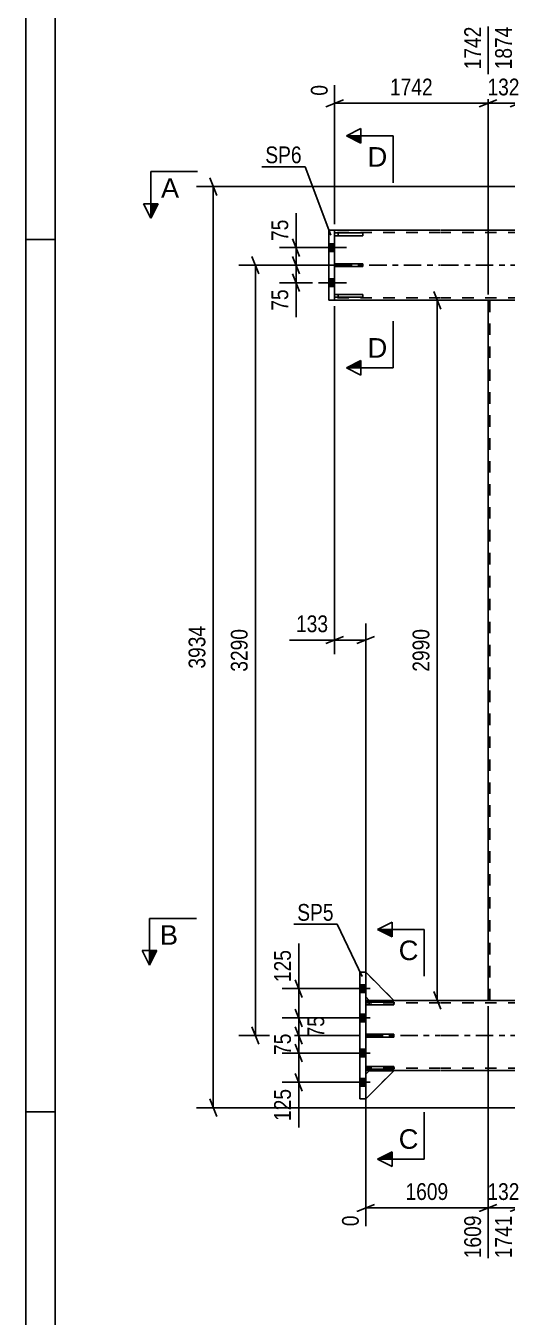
# Model space of a CAD drawing. Header units: millimetres. Extents: x 0 to 841, y 0 to 594.
# Drawn here: x 0 to 82.3, y 262.9 to 483.5 of the extents above; entities that cross this region are included whole.
import ezdxf

# ---------------------------------------------------------------- set-up
doc = ezdxf.new("R2010")
doc.units = ezdxf.units.MM
doc.linetypes.add('DXK_LINE_DOT2', pattern=[3.9198, 1.9599, -1.9599])
doc.linetypes.add('DXK_LINE_DOT3', pattern=[5.9187, 2.979, -0.9799, 0.9799, -0.9799])
doc.styles.add('Arial', font='ARIAL.TTF', dxfattribs={"height": 0.2})
doc.styles.add('Arial Narrow', font='ARIALN.TTF', dxfattribs={"height": 0.2})

# ---------------------------------------------------------------- blocks, each defined once
blk = doc.blocks.new('Unknown-761549750-1135')
at = {"color": 5, "linetype": 'Continuous'}
for p, q in [((0, 594), (0, 0)), ((5, 589), (5, 5)), ((5, 447), (0, 447)), ((5, 298), (0, 298))]:
    blk.add_line(p, q, dxfattribs=at)
blk = doc.blocks.new('Part-761549750-4588 - 4491')
at = {"color": 2, "linetype": 'Continuous'}
for p, q in [((58.11, 310.76), (58.11, 311.24)), ((58.11, 311.24), (62.91, 311.24)), ((62.91, 311.24), (62.91, 310.76)), ((62.91, 310.76), (58.11, 310.76))]:
    blk.add_line(p, q, dxfattribs=at)
at = {"color": 7, "linetype": 'DXK_LINE_DOT2'}
blk.add_line((58.71, 310.76), (58.71, 311.24), dxfattribs=at)
blk = doc.blocks.new('Part-761549750-4589 - 4491')
at = {"color": 2, "linetype": 'Continuous'}
for p, q in [((58.11, 316.26), (58.11, 316.74)), ((58.11, 316.74), (62.91, 316.74)), ((62.91, 316.26), (58.11, 316.26)), ((62.91, 316.74), (62.91, 316.26))]:
    blk.add_line(p, q, dxfattribs=at)
at = {"color": 7, "linetype": 'DXK_LINE_DOT2'}
blk.add_line((58.71, 316.26), (58.71, 316.74), dxfattribs=at)
blk = doc.blocks.new('Part-761549750-4590 - 4491')
at = {"color": 2, "linetype": 'Continuous'}
for p, q in [((58.11, 305.26), (58.11, 305.74)), ((58.11, 305.74), (62.91, 305.74)), ((62.91, 305.26), (58.11, 305.26)), ((62.91, 305.74), (62.91, 305.26))]:
    blk.add_line(p, q, dxfattribs=at)
at = {"color": 7, "linetype": 'DXK_LINE_DOT2'}
blk.add_line((58.71, 305.26), (58.71, 305.74), dxfattribs=at)
blk = doc.blocks.new('Part-761549750-4591 - 4491')
at = {"color": 2, "linetype": 'Continuous'}
for p, q in [((58.11, 321.83), (62.91, 317.03)), ((58.71, 317.03), (58.11, 317.63)), ((62.91, 317.03), (58.71, 317.03))]:
    blk.add_line(p, q, dxfattribs=at)
at = {"color": 7, "linetype": 'DXK_LINE_DOT2'}
blk.add_line((58.11, 317.63), (58.11, 321.83), dxfattribs=at)
blk = doc.blocks.new('Part-761549750-4592 - 4491')
at = {"color": 7, "linetype": 'DXK_LINE_DOT2'}
for p, q in [((58.11, 317.63), (58.11, 321.83)), ((58.11, 321.83), (62.91, 317.03)), ((58.71, 317.03), (58.11, 317.63)), ((62.91, 317.03), (58.71, 317.03))]:
    blk.add_line(p, q, dxfattribs=at)
blk = doc.blocks.new('Part-761549750-4609 - 4491')
at = {"color": 2, "linetype": 'Continuous'}
for p, q in [((58.11, 321.83), (57.11, 321.83)), ((57.11, 321.83), (57.11, 300.23)), ((58.11, 321.83), (58.11, 300.23)), ((58.11, 300.23), (57.11, 300.23))]:
    blk.add_line(p, q, dxfattribs=at)
blk = doc.blocks.new('Part-761549750-4593 - 4491')
at = {"color": 2, "linetype": 'Continuous'}
for p, q in [((58.11, 304.4), (58.71, 305)), ((58.11, 300.2), (62.91, 305)), ((62.91, 305), (58.71, 305)), ((58.11, 300.23), (58.11, 300.2))]:
    blk.add_line(p, q, dxfattribs=at)
at = {"color": 7, "linetype": 'DXK_LINE_DOT2'}
blk.add_line((58.11, 300.2), (58.11, 304.4), dxfattribs=at)
blk = doc.blocks.new('Part-761549750-4594 - 4491')
at = {"color": 7, "linetype": 'DXK_LINE_DOT2'}
for p, q in [((58.71, 305), (58.11, 304.4)), ((58.11, 300.2), (62.91, 305)), ((62.91, 305), (58.71, 305)), ((58.11, 304.4), (58.11, 300.2))]:
    blk.add_line(p, q, dxfattribs=at)
blk = doc.blocks.new('Bolt-761549750-4533 - 4491')
at = {"linetype": 'Continuous'}
for points in [[(57.11, 319.69), (57.11, 318.37), (58.11, 318.37), (58.11, 319.69)], [(57.11, 319.69), (57.11, 318.37), (58.11, 318.37), (58.11, 319.69)], [(57.11, 319.69), (57.11, 318.37), (58.11, 318.37), (58.11, 319.69)], [(57.11, 314.69), (57.11, 313.37), (58.11, 313.37), (58.11, 314.69)], [(57.11, 314.69), (57.11, 313.37), (58.11, 313.37), (58.11, 314.69)], [(57.11, 308.69), (57.11, 307.37), (58.11, 307.37), (58.11, 308.69)], [(57.11, 308.69), (57.11, 307.37), (58.11, 307.37), (58.11, 308.69)], [(57.11, 303.69), (57.11, 302.37), (58.11, 302.37), (58.11, 303.69)], [(57.11, 303.69), (57.11, 302.37), (58.11, 302.37), (58.11, 303.69)], [(57.11, 303.69), (57.11, 302.37), (58.11, 302.37), (58.11, 303.69)]]:
    blk.add_hatch(color=1, dxfattribs=at).paths.add_polyline_path(points)
at = {"color": 1, "linetype": 'Continuous'}
for p, q in [((58.87, 319.03), (54.11, 319.03)), ((58.87, 319.03), (54.11, 319.03)), ((58.87, 319.03), (54.11, 319.03)), ((58.11, 319.69), (57.11, 319.69)), ((58.11, 319.69), (57.11, 319.69)), ((58.11, 319.69), (57.11, 319.69)), ((58.11, 318.37), (57.11, 318.37)), ((58.11, 318.37), (57.11, 318.37)), ((58.11, 318.37), (57.11, 318.37)), ((58.87, 314.03), (54.11, 314.03)), ((58.87, 314.03), (54.11, 314.03)), ((58.11, 314.69), (57.11, 314.69)), ((58.11, 314.69), (57.11, 314.69)), ((58.11, 313.37), (57.11, 313.37)), ((58.11, 313.37), (57.11, 313.37)), ((58.87, 308.03), (54.11, 308.03)), ((58.87, 308.03), (54.11, 308.03)), ((58.11, 308.69), (57.11, 308.69)), ((58.11, 308.69), (57.11, 308.69)), ((58.11, 307.37), (57.11, 307.37)), ((58.11, 307.37), (57.11, 307.37)), ((58.87, 303.03), (54.11, 303.03)), ((58.87, 303.03), (54.11, 303.03)), ((58.87, 303.03), (54.11, 303.03)), ((58.11, 303.69), (57.11, 303.69)), ((58.11, 303.69), (57.11, 303.69)), ((58.11, 303.69), (57.11, 303.69)), ((58.11, 302.37), (57.11, 302.37)), ((58.11, 302.37), (57.11, 302.37)), ((58.11, 302.37), (57.11, 302.37))]:
    blk.add_line(p, q, dxfattribs=at)
blk = doc.blocks.new('Bolt-761549750-4534 - 4491')
at = {"linetype": 'Continuous'}
for points in [[(51.79, 446.29), (51.79, 444.97), (52.79, 444.97), (52.79, 446.29)], [(51.79, 446.29), (51.79, 444.97), (52.79, 444.97), (52.79, 446.29)], [(51.79, 440.29), (51.79, 438.97), (52.79, 438.97), (52.79, 440.29)], [(51.79, 440.29), (51.79, 438.97), (52.79, 438.97), (52.79, 440.29)]]:
    blk.add_hatch(color=1, dxfattribs=at).paths.add_polyline_path(points)
at = {"color": 1, "linetype": 'Continuous'}
for p, q in [((50.03, 445.63), (54.79, 445.63)), ((50.03, 445.63), (54.79, 445.63)), ((51.79, 446.29), (52.79, 446.29)), ((51.79, 446.29), (52.79, 446.29)), ((51.79, 444.97), (52.79, 444.97)), ((51.79, 444.97), (52.79, 444.97)), ((50.03, 439.63), (54.79, 439.63)), ((50.03, 439.63), (54.79, 439.63)), ((51.79, 440.29), (52.79, 440.29)), ((51.79, 440.29), (52.79, 440.29)), ((51.79, 438.97), (52.79, 438.97)), ((51.79, 438.97), (52.79, 438.97))]:
    blk.add_line(p, q, dxfattribs=at)
blk = doc.blocks.new('Part-761549750-4541 - 4491')
at = {"color": 2, "linetype": 'Continuous'}
for p, q in [((58.71, 317.03), (58.11, 317.03)), ((70.91, 317.03), (62.91, 317.03)), ((558.69, 317.03), (71.01, 317.03)), ((70.91, 305.03), (58.11, 305.03)), ((191.88, 305.03), (71.01, 305.03))]:
    blk.add_line(p, q, dxfattribs=at)
at = {"color": 7, "linetype": 'DXK_LINE_DOT2'}
for p, q in [((58.11, 305.03), (58.11, 317.03)), ((70.91, 316.63), (58.11, 316.63)), ((62.91, 317.03), (58.71, 317.03)), ((558.69, 316.63), (71.01, 316.63)), ((70.91, 305.43), (58.11, 305.43)), ((558.69, 305.43), (71.01, 305.43))]:
    blk.add_line(p, q, dxfattribs=at)
at = {"color": 7, "linetype": 'DXK_LINE_DOT3'}
for p, q in [((58.11, 311.03), (70.91, 311.03)), ((71.01, 311.03), (558.69, 311.03))]:
    blk.add_line(p, q, dxfattribs=at)
blk = doc.blocks.new('Part-761549750-4546 - 4491')
at = {"color": 2, "linetype": 'Continuous'}
for p, q in [((70.91, 448.63), (52.79, 448.63)), ((558.69, 448.63), (71.01, 448.63)), ((70.91, 436.63), (52.79, 436.63)), ((191.88, 436.63), (71.01, 436.63))]:
    blk.add_line(p, q, dxfattribs=at)
at = {"color": 7, "linetype": 'DXK_LINE_DOT2'}
for p, q in [((52.79, 436.63), (52.79, 448.63)), ((70.91, 448.23), (52.79, 448.23)), ((558.69, 448.23), (71.01, 448.23)), ((70.91, 437.03), (52.79, 437.03)), ((558.69, 437.03), (71.01, 437.03))]:
    blk.add_line(p, q, dxfattribs=at)
at = {"color": 7, "linetype": 'DXK_LINE_DOT3'}
for p, q in [((52.79, 442.63), (70.91, 442.63)), ((71.01, 442.63), (558.69, 442.63))]:
    blk.add_line(p, q, dxfattribs=at)
blk = doc.blocks.new('Part-761549750-4547 - 4491')
at = {"color": 7, "linetype": 'DXK_LINE_DOT2'}
for p, q in [((57.59, 437.61), (52.79, 437.61)), ((52.79, 437.61), (52.79, 437.13)), ((52.79, 437.13), (57.59, 437.13)), ((53.39, 437.13), (53.39, 437.61)), ((57.59, 437.13), (57.59, 437.61))]:
    blk.add_line(p, q, dxfattribs=at)
blk = doc.blocks.new('Part-761549750-4548 - 4491')
at = {"color": 7, "linetype": 'DXK_LINE_DOT2'}
for p, q in [((57.59, 448.13), (52.79, 448.13)), ((52.79, 448.13), (52.79, 447.65)), ((53.39, 447.65), (53.39, 448.13)), ((57.59, 447.65), (57.59, 448.13)), ((52.79, 447.65), (57.59, 447.65))]:
    blk.add_line(p, q, dxfattribs=at)
blk = doc.blocks.new('Part-761549750-4549 - 4491')
at = {"color": 7, "linetype": 'DXK_LINE_DOT2'}
for p, q in [((57.59, 442.87), (52.79, 442.87)), ((52.79, 442.87), (52.79, 442.39)), ((52.79, 442.39), (57.59, 442.39)), ((53.39, 442.39), (53.39, 442.87)), ((57.59, 442.39), (57.59, 442.87))]:
    blk.add_line(p, q, dxfattribs=at)
blk = doc.blocks.new('Part-761549750-4550 - 4491')
at = {"color": 2, "linetype": 'Continuous'}
for p, q in [((52.79, 437.13), (52.79, 437.61)), ((52.79, 437.61), (57.59, 437.61)), ((57.59, 437.13), (52.79, 437.13)), ((57.59, 437.61), (57.59, 437.13))]:
    blk.add_line(p, q, dxfattribs=at)
at = {"color": 7, "linetype": 'DXK_LINE_DOT2'}
blk.add_line((53.39, 437.13), (53.39, 437.61), dxfattribs=at)
blk = doc.blocks.new('Part-761549750-4551 - 4491')
at = {"color": 2, "linetype": 'Continuous'}
for p, q in [((52.79, 448.13), (57.59, 448.13)), ((52.79, 448.13), (52.79, 447.65)), ((57.59, 448.13), (57.59, 447.65)), ((57.59, 447.65), (52.79, 447.65))]:
    blk.add_line(p, q, dxfattribs=at)
at = {"color": 7, "linetype": 'DXK_LINE_DOT2'}
blk.add_line((53.39, 447.65), (53.39, 448.13), dxfattribs=at)
blk = doc.blocks.new('Part-761549750-4552 - 4491')
at = {"color": 2, "linetype": 'Continuous'}
for p, q in [((52.79, 442.39), (52.79, 442.87)), ((52.79, 442.87), (57.59, 442.87)), ((57.59, 442.39), (52.79, 442.39)), ((57.59, 442.87), (57.59, 442.39))]:
    blk.add_line(p, q, dxfattribs=at)
at = {"color": 7, "linetype": 'DXK_LINE_DOT2'}
blk.add_line((53.39, 442.39), (53.39, 442.87), dxfattribs=at)
blk = doc.blocks.new('Part-761549750-4585 - 4491')
at = {"color": 7, "linetype": 'DXK_LINE_DOT2'}
for p, q in [((62.91, 311.24), (58.11, 311.24)), ((58.11, 311.24), (58.11, 310.76)), ((58.71, 310.76), (58.71, 311.24)), ((62.91, 310.76), (62.91, 311.24)), ((58.11, 310.76), (62.91, 310.76))]:
    blk.add_line(p, q, dxfattribs=at)
blk = doc.blocks.new('Part-761549750-4586 - 4491')
at = {"color": 7, "linetype": 'DXK_LINE_DOT2'}
for p, q in [((62.91, 316.74), (58.11, 316.74)), ((58.11, 316.74), (58.11, 316.26)), ((58.11, 316.26), (62.91, 316.26)), ((58.71, 316.26), (58.71, 316.74)), ((62.91, 316.26), (62.91, 316.74))]:
    blk.add_line(p, q, dxfattribs=at)
blk = doc.blocks.new('Part-761549750-4587 - 4491')
at = {"color": 7, "linetype": 'DXK_LINE_DOT2'}
for p, q in [((62.91, 305.74), (58.11, 305.74)), ((58.11, 305.74), (58.11, 305.26)), ((58.11, 305.26), (62.91, 305.26)), ((58.71, 305.26), (58.71, 305.74)), ((62.91, 305.26), (62.91, 305.74))]:
    blk.add_line(p, q, dxfattribs=at)
blk = doc.blocks.new('Part-761549750-4681 - 4491')
at = {"color": 2, "linetype": 'Continuous'}
for p, q in [((79.01, 317.03), (79.01, 436.63)), ((84.29, 318), (84.29, 435.68))]:
    blk.add_line(p, q, dxfattribs=at)
at = {"color": 7, "linetype": 'DXK_LINE_DOT2'}
for p, q in [((79.01, 436.63), (84.29, 436.63)), ((79.33, 317.03), (79.33, 436.63)), ((83.97, 317.03), (83.97, 436.63)), ((84.29, 435.68), (84.29, 436.63)), ((84.29, 317.03), (84.29, 318)), ((84.29, 317.03), (79.01, 317.03))]:
    blk.add_line(p, q, dxfattribs=at)
blk = doc.blocks.new('Part-761549750-4614 - 4491')
at = {"color": 2, "linetype": 'Continuous'}
for p, q in [((52.79, 448.63), (51.79, 448.63)), ((51.79, 448.63), (51.79, 436.63)), ((52.79, 448.63), (52.79, 436.63)), ((51.79, 436.63), (52.79, 436.63))]:
    blk.add_line(p, q, dxfattribs=at)
blk = doc.blocks.new('StraightDimension-761549750-11083 - 4491')
at = {"color": 7, "linetype": 'Continuous'}
for p, q in [((79.01, 437.63), (79.01, 483.39)), ((52.79, 449.63), (52.79, 473.4)), ((54.29, 470.88), (51.29, 469.68)), ((52.79, 470.28), (79.01, 470.28)), ((77.51, 469.68), (80.51, 470.88))]:
    blk.add_line(p, q, dxfattribs=at)
at = {"color": 0, "linetype": 'Continuous'}
for points in [[(78.41, 483.99), (74.21, 483.99), (74.21, 475.48), (78.41, 475.48)], [(52.19, 474), (47.99, 474), (47.99, 470.98), (52.19, 470.98)]]:
    blk.add_wipeout(points, dxfattribs=at)
at = {"color": 0}
blk.add_wipeout([(70.16, 471.03), (70.16, 475.23), (61.65, 475.23), (61.65, 471.03)], dxfattribs=at)
at = {"color": 3, "linetype": 'Continuous', "style": 'Arial Narrow'}
for s, height, p in [('1742', 2.863, (77.81, 476.08)), ('0', 2.86, (51.59, 471.58))]:
    blk.add_text(s, height=height, rotation=90.0002, dxfattribs=at).set_placement(p)
at = {"color": 3, "style": 'Arial Narrow'}
blk.add_text('1742', height=2.863, dxfattribs=at).set_placement((62.25, 471.63))
blk = doc.blocks.new('StraightDimension-761549750-9498 - 4491')
at = {"color": 7, "linetype": 'Continuous'}
for p, q in [((46.06, 315.53), (47.26, 312.53)), ((56.11, 314.03), (44.26, 314.03)), ((46.66, 311.03), (46.66, 314.03)), ((47.26, 309.53), (46.06, 312.53)), ((56.11, 311.03), (44.26, 311.03))]:
    blk.add_line(p, q, dxfattribs=at)
at = {"color": 0}
blk.add_wipeout([(51.61, 314.95), (47.41, 314.95), (47.41, 310.1), (51.61, 310.1)], dxfattribs=at)
at = {"color": 3, "style": 'Arial Narrow'}
blk.add_text('75', height=2.863, rotation=90.0002, dxfattribs=at).set_placement((51.01, 310.7))
blk = doc.blocks.new('StraightDimension-761549750-5243 - 4491')
at = {"color": 7, "linetype": 'Continuous'}
for p, q in [((70.93, 435.13), (69.73, 438.13)), ((78.01, 436.63), (67.48, 436.63)), ((70.33, 317.03), (70.33, 436.63)), ((69.73, 318.53), (70.93, 315.53)), ((78.01, 317.03), (67.48, 317.03))]:
    blk.add_line(p, q, dxfattribs=at)
at = {"color": 0}
blk.add_wipeout([(69.58, 381.08), (65.38, 381.08), (65.38, 372.57), (69.58, 372.57)], dxfattribs=at)
at = {"color": 3, "style": 'Arial Narrow'}
blk.add_text('2990', height=2.863, rotation=90.0002, dxfattribs=at).set_placement((68.98, 373.17))
blk = doc.blocks.new('StraightDimension-761549750-5290 - 4491')
at = {"color": 7, "linetype": 'Continuous'}
for p, q in [((39.86, 441.13), (38.66, 444.13)), ((51.79, 442.63), (36.41, 442.63)), ((39.26, 311.03), (39.26, 442.63)), ((38.66, 312.53), (39.86, 309.53)), ((57.11, 311.03), (36.41, 311.03))]:
    blk.add_line(p, q, dxfattribs=at)
at = {"color": 0}
blk.add_wipeout([(38.51, 381.08), (34.31, 381.08), (34.31, 372.57), (38.51, 372.57)], dxfattribs=at)
at = {"color": 3, "style": 'Arial Narrow'}
blk.add_text('3290', height=2.863, rotation=90.0002, dxfattribs=at).set_placement((37.91, 373.17))
blk = doc.blocks.new('StraightDimension-761549750-5302 - 4491')
at = {"color": 7, "linetype": 'Continuous'}
for p, q in [((45.6, 444.13), (46.8, 441.13)), ((52.94, 442.63), (43.35, 442.63)), ((46.2, 439.63), (46.2, 442.63)), ((49.03, 439.63), (43.35, 439.63)), ((46.8, 438.13), (45.6, 441.13))]:
    blk.add_line(p, q, dxfattribs=at)
at = {"color": 0}
blk.add_wipeout([(45.45, 439.1), (41.25, 439.1), (41.25, 434.24), (45.45, 434.24)], dxfattribs=at)
at = {"color": 7, "linetype": 'Continuous'}
blk.add_line((46.2, 439.63), (46.2, 433.72), dxfattribs=at)
blk.add_line((46.2, 439.63), (46.2, 433.72), dxfattribs=at)
at = {"color": 3, "style": 'Arial Narrow'}
blk.add_text('75', height=2.863, rotation=90.0002, dxfattribs=at).set_placement((44.85, 434.84))
blk = doc.blocks.new('StraightDimension-761549750-5313 - 4491')
at = {"color": 7, "linetype": 'Continuous'}
for p, q in [((50.79, 445.63), (43.35, 445.63)), ((45.6, 447.13), (46.8, 444.13)), ((46.2, 442.63), (46.2, 445.63)), ((46.8, 441.13), (45.6, 444.13)), ((52.94, 442.63), (43.35, 442.63))]:
    blk.add_line(p, q, dxfattribs=at)
at = {"color": 0}
blk.add_wipeout([(45.45, 451.01), (41.25, 451.01), (41.25, 446.15), (45.45, 446.15)], dxfattribs=at)
at = {"color": 7, "linetype": 'Continuous'}
blk.add_line((46.2, 445.63), (46.2, 451.53), dxfattribs=at)
blk.add_line((46.2, 445.63), (46.2, 451.53), dxfattribs=at)
at = {"color": 3, "style": 'Arial Narrow'}
blk.add_text('75', height=2.863, rotation=90.0002, dxfattribs=at).set_placement((44.85, 446.75))
blk = doc.blocks.new('StraightDimension-761549750-9497 - 4491')
at = {"color": 7, "linetype": 'Continuous'}
for p, q in [((46.06, 320.53), (47.26, 317.53)), ((56.11, 319.03), (43.81, 319.03)), ((46.66, 314.03), (46.66, 319.03)), ((47.26, 312.53), (46.06, 315.53)), ((56.11, 314.03), (43.81, 314.03))]:
    blk.add_line(p, q, dxfattribs=at)
at = {"color": 0}
blk.add_wipeout([(45.91, 326.24), (41.71, 326.24), (41.71, 319.55), (45.91, 319.55)], dxfattribs=at)
at = {"color": 7, "linetype": 'Continuous'}
blk.add_line((46.66, 319.03), (46.66, 326.76), dxfattribs=at)
blk.add_line((46.66, 319.03), (46.66, 326.76), dxfattribs=at)
at = {"color": 3, "style": 'Arial Narrow'}
blk.add_text('125', height=2.863, rotation=90.0002, dxfattribs=at).set_placement((45.31, 320.15))
blk = doc.blocks.new('StraightDimension-761549750-9499 - 4491')
at = {"color": 7, "linetype": 'Continuous'}
for p, q in [((46.06, 312.53), (47.26, 309.53)), ((56.11, 311.03), (43.81, 311.03)), ((47.26, 306.53), (46.06, 309.53)), ((46.66, 308.03), (46.66, 311.03)), ((56.11, 308.03), (43.81, 308.03))]:
    blk.add_line(p, q, dxfattribs=at)
at = {"color": 0}
blk.add_wipeout([(45.91, 311.95), (41.71, 311.95), (41.71, 307.1), (45.91, 307.1)], dxfattribs=at)
at = {"color": 3, "style": 'Arial Narrow'}
blk.add_text('75', height=2.863, rotation=90.0002, dxfattribs=at).set_placement((45.31, 307.7))
blk = doc.blocks.new('StraightDimension-761549750-9500 - 4491')
at = {"color": 7, "linetype": 'Continuous'}
for p, q in [((46.06, 309.53), (47.26, 306.53)), ((56.11, 308.03), (43.81, 308.03)), ((46.66, 303.03), (46.66, 308.03)), ((47.26, 301.53), (46.06, 304.53)), ((56.11, 303.03), (43.81, 303.03))]:
    blk.add_line(p, q, dxfattribs=at)
at = {"color": 0}
blk.add_wipeout([(45.91, 302.5), (41.71, 302.5), (41.71, 295.82), (45.91, 295.82)], dxfattribs=at)
at = {"color": 7, "linetype": 'Continuous'}
blk.add_line((46.66, 303.03), (46.66, 295.29), dxfattribs=at)
blk.add_line((46.66, 303.03), (46.66, 295.29), dxfattribs=at)
at = {"color": 3, "style": 'Arial Narrow'}
blk.add_text('125', height=2.863, rotation=90.0002, dxfattribs=at).set_placement((45.31, 296.42))
blk = doc.blocks.new('StraightDimension-761549750-9948 - 4491')
at = {"color": 7, "linetype": 'Continuous'}
for p, q in [((79.01, 316.03), (79.01, 272.97)), ((84.28, 316.12), (84.28, 272.97)), ((77.51, 280.98), (80.51, 282.18)), ((79.01, 281.58), (84.28, 281.58)), ((85.78, 282.18), (82.78, 280.98))]:
    blk.add_line(p, q, dxfattribs=at)
at = {"color": 0}
blk.add_wipeout([(84.99, 282.33), (84.99, 286.53), (78.3, 286.53), (78.3, 282.33)], dxfattribs=at)
at = {"color": 0, "linetype": 'Continuous'}
blk.add_wipeout([(83.68, 280.88), (79.48, 280.88), (79.48, 272.37), (83.68, 272.37)], dxfattribs=at)
at = {"color": 3, "style": 'Arial Narrow'}
blk.add_text('132', height=2.863, dxfattribs=at).set_placement((78.9, 282.93))
at = {"color": 3, "linetype": 'Continuous', "style": 'Arial Narrow'}
blk.add_text('1741', height=2.863, rotation=90.0002, dxfattribs=at).set_placement((83.08, 272.97))
blk = doc.blocks.new('StraightDimension-761549750-9949 - 4491')
at = {"color": 7, "linetype": 'Continuous'}
for p, q in [((79.01, 316.03), (79.01, 272.97)), ((58.11, 304), (58.11, 278.45)), ((59.61, 282.18), (56.61, 280.98)), ((58.11, 281.58), (79.01, 281.58)), ((77.51, 280.98), (80.51, 282.18))]:
    blk.add_line(p, q, dxfattribs=at)
at = {"color": 0}
blk.add_wipeout([(72.81, 282.33), (72.81, 286.53), (64.3, 286.53), (64.3, 282.33)], dxfattribs=at)
at = {"color": 0, "linetype": 'Continuous'}
for points in [[(57.51, 280.88), (53.31, 280.88), (53.31, 277.85), (57.51, 277.85)], [(78.41, 280.88), (74.21, 280.88), (74.21, 272.37), (78.41, 272.37)]]:
    blk.add_wipeout(points, dxfattribs=at)
at = {"color": 3, "style": 'Arial Narrow'}
blk.add_text('1609', height=2.863, dxfattribs=at).set_placement((64.9, 282.93))
at = {"color": 3, "linetype": 'Continuous', "style": 'Arial Narrow'}
for s, height, p in [('0', 2.86, (56.91, 278.45)), ('1609', 2.863, (77.81, 272.97))]:
    blk.add_text(s, height=height, rotation=90.0002, dxfattribs=at).set_placement(p)
blk = doc.blocks.new('StraightDimension-761549750-11082 - 4491')
at = {"color": 7, "linetype": 'Continuous'}
for p, q in [((79.01, 437.63), (79.01, 483.39)), ((84.29, 437.63), (84.29, 483.39)), ((77.51, 469.68), (80.51, 470.88)), ((79.01, 470.28), (84.29, 470.28)), ((85.79, 470.88), (82.79, 469.68))]:
    blk.add_line(p, q, dxfattribs=at)
at = {"color": 0}
blk.add_wipeout([(84.99, 471.03), (84.99, 475.23), (78.31, 475.23), (78.31, 471.03)], dxfattribs=at)
at = {"color": 0, "linetype": 'Continuous'}
blk.add_wipeout([(83.69, 483.99), (79.49, 483.99), (79.49, 475.48), (83.69, 475.48)], dxfattribs=at)
at = {"color": 3, "linetype": 'Continuous', "style": 'Arial Narrow'}
blk.add_text('1874', height=2.863, rotation=90.0002, dxfattribs=at).set_placement((83.09, 476.08))
at = {"color": 3, "style": 'Arial Narrow'}
blk.add_text('132', height=2.863, dxfattribs=at).set_placement((78.91, 471.63))
blk = doc.blocks.new('StraightDimension-761549750-11775 - 4491')
at = {"color": 7, "linetype": 'Continuous'}
for p, q in [((32.64, 454.54), (31.44, 457.54)), ((191.96, 456.04), (29.19, 456.04)), ((32.04, 298.68), (32.04, 456.04)), ((31.44, 300.18), (32.64, 297.18)), ((191.96, 298.68), (29.19, 298.68))]:
    blk.add_line(p, q, dxfattribs=at)
at = {"color": 0}
blk.add_wipeout([(31.29, 381.61), (27.09, 381.61), (27.09, 373.1), (31.29, 373.1)], dxfattribs=at)
at = {"color": 3, "style": 'Arial Narrow'}
blk.add_text('3934', height=2.863, rotation=90.0002, dxfattribs=at).set_placement((30.69, 373.7))
blk = doc.blocks.new('StraightDimension-761549750-15802 - 4491')
at = {"color": 7, "linetype": 'Continuous'}
for p, q in [((52.79, 435.63), (52.79, 376.18)), ((58.11, 318.03), (58.11, 381.43)), ((51.29, 377.98), (54.29, 379.18)), ((52.79, 378.58), (58.11, 378.58)), ((59.61, 379.18), (56.61, 377.98))]:
    blk.add_line(p, q, dxfattribs=at)
at = {"color": 0}
blk.add_wipeout([(52.27, 379.33), (52.27, 383.53), (45.59, 383.53), (45.59, 379.33)], dxfattribs=at)
at = {"color": 7, "linetype": 'Continuous'}
blk.add_line((52.79, 378.58), (45.06, 378.58), dxfattribs=at)
blk.add_line((52.79, 378.58), (45.06, 378.58), dxfattribs=at)
at = {"color": 3, "style": 'Arial Narrow'}
blk.add_text('133', height=2.863, dxfattribs=at).set_placement((46.19, 379.93))
blk = doc.blocks.new('SectionMark-761549750-16042 - 4491')
at = {"linetype": 'Continuous'}
for points in [[(57.29, 464.7), (57.29, 463.45), (54.79, 464.7)], [(57.29, 426.32), (57.29, 425.07), (54.79, 425.07)]]:
    blk.add_hatch(color=6, dxfattribs=at).paths.add_polyline_path(points)
at = {"color": 6, "linetype": 'Continuous'}
for p, q in [((54.79, 464.7), (57.29, 465.95)), ((57.29, 463.45), (57.29, 465.95)), ((62.79, 464.7), (54.79, 464.7)), ((54.79, 464.7), (57.29, 463.45)), ((54.79, 425.07), (57.29, 426.32)), ((57.29, 426.32), (57.29, 423.82)), ((62.79, 425.07), (54.79, 425.07)), ((57.29, 423.82), (54.79, 425.07))]:
    blk.add_line(p, q, dxfattribs=at)
at = {"color": 0, "linetype": 'Continuous'}
for points in [[(61.79, 459.45), (61.79, 462.95), (58.42, 462.95), (58.42, 459.45)], [(61.79, 426.82), (61.79, 430.32), (58.42, 430.32), (58.42, 426.82)]]:
    blk.add_wipeout(points, dxfattribs=at)
at = {"color": 6, "linetype": 'Continuous'}
for p, q in [((62.79, 464.7), (62.79, 456.7)), ((62.79, 425.07), (62.79, 433.07))]:
    blk.add_line(p, q, dxfattribs=at)
at = {"color": 3, "linetype": 'Continuous', "style": 'Arial'}
for p in [(58.42, 459.45), (58.42, 426.82)]:
    blk.add_text('D', height=3.34, dxfattribs=at).set_placement(p)
blk = doc.blocks.new('Mark-761549750-4605 - 4491')
at = {"color": 0}
blk.add_wipeout([(52.61, 330.63), (52.61, 333.63), (46.4, 333.63), (46.4, 330.63)], dxfattribs=at)
blk.add_wipeout([(52.61, 330.63), (52.61, 333.63), (46.4, 333.63), (46.4, 330.63)], dxfattribs=at)
at = {"color": 30, "linetype": 'Continuous'}
for p in [(45.8, 330.03), (57.5, 321.08)]:
    blk.add_line(p, (53.21, 330.03), dxfattribs=at)
at = {"color": 3, "style": 'Arial Narrow'}
blk.add_text('SP5', height=2.863, dxfattribs=at).set_placement((46.4, 330.63))
blk = doc.blocks.new('Mark-761549750-4610 - 4491')
at = {"color": 0}
blk.add_wipeout([(47.15, 460.04), (47.15, 463.04), (40.94, 463.04), (40.94, 460.04)], dxfattribs=at)
blk.add_wipeout([(47.15, 460.04), (47.15, 463.04), (40.94, 463.04), (40.94, 460.04)], dxfattribs=at)
at = {"color": 30, "linetype": 'Continuous'}
for p in [(40.34, 459.44), (52.14, 447.76)]:
    blk.add_line(p, (47.75, 459.44), dxfattribs=at)
at = {"color": 3, "style": 'Arial Narrow'}
blk.add_text('SP6', height=2.863, dxfattribs=at).set_placement((40.94, 460.04))
blk = doc.blocks.new('SectionMark-761549750-5478 - 4491')
at = {"color": 6, "linetype": 'Continuous'}
for p, q in [((21.16, 331.03), (21.16, 323.03)), ((21.16, 323.03), (19.91, 325.53))]:
    blk.add_line(p, q, dxfattribs=at)
at = {"color": 0, "linetype": 'Continuous'}
blk.add_wipeout([(26.02, 326.53), (26.02, 330.03), (22.91, 330.03), (22.91, 326.53)], dxfattribs=at)
at = {"linetype": 'Continuous'}
blk.add_hatch(color=6, dxfattribs=at).paths.add_polyline_path([(21.16, 325.53), (22.41, 325.53), (21.16, 323.03)])
at = {"color": 6, "linetype": 'Continuous'}
for p, q in [((21.16, 331.03), (29.16, 331.03)), ((22.41, 325.53), (19.91, 325.53)), ((21.16, 323.03), (22.41, 325.53))]:
    blk.add_line(p, q, dxfattribs=at)
at = {"color": 3, "linetype": 'Continuous', "style": 'Arial'}
blk.add_text('B', height=3.34, dxfattribs=at).set_placement((22.91, 326.53))
blk = doc.blocks.new('SectionMark-761549750-5484 - 4491')
at = {"color": 6, "linetype": 'Continuous'}
for p, q in [((21.35, 458.63), (21.35, 450.63)), ((21.35, 450.63), (20.1, 453.13))]:
    blk.add_line(p, q, dxfattribs=at)
at = {"color": 0, "linetype": 'Continuous'}
blk.add_wipeout([(26.21, 454.13), (26.21, 457.63), (23.1, 457.63), (23.1, 454.13)], dxfattribs=at)
at = {"linetype": 'Continuous'}
blk.add_hatch(color=6, dxfattribs=at).paths.add_polyline_path([(21.35, 453.13), (22.6, 453.13), (21.35, 450.63)])
at = {"color": 6, "linetype": 'Continuous'}
for p, q in [((21.35, 458.63), (29.35, 458.63)), ((22.6, 453.13), (20.1, 453.13)), ((21.35, 450.63), (22.6, 453.13))]:
    blk.add_line(p, q, dxfattribs=at)
at = {"color": 3, "linetype": 'Continuous', "style": 'Arial'}
blk.add_text('A', height=3.34, dxfattribs=at).set_placement((23.1, 454.13))
blk = doc.blocks.new('SectionMark-761549750-15948 - 4491')
at = {"linetype": 'Continuous'}
for points in [[(62.61, 329.15), (62.61, 327.9), (60.11, 329.15)], [(62.61, 291.17), (62.61, 289.92), (60.11, 289.92)]]:
    blk.add_hatch(color=6, dxfattribs=at).paths.add_polyline_path(points)
at = {"color": 6, "linetype": 'Continuous'}
for p, q in [((60.11, 329.15), (62.61, 330.4)), ((68.11, 329.15), (60.11, 329.15)), ((60.11, 329.15), (62.61, 327.9)), ((62.61, 327.9), (62.61, 330.4)), ((60.11, 289.92), (62.61, 291.17)), ((68.11, 289.92), (60.11, 289.92)), ((62.61, 288.67), (60.11, 289.92)), ((62.61, 291.17), (62.61, 288.67))]:
    blk.add_line(p, q, dxfattribs=at)
at = {"color": 0, "linetype": 'Continuous'}
for points in [[(67.11, 323.9), (67.11, 327.4), (63.74, 327.4), (63.74, 323.9)], [(67.11, 291.67), (67.11, 295.17), (63.74, 295.17), (63.74, 291.67)]]:
    blk.add_wipeout(points, dxfattribs=at)
at = {"color": 6, "linetype": 'Continuous'}
for p, q in [((68.11, 329.15), (68.11, 321.15)), ((68.11, 289.92), (68.11, 297.92))]:
    blk.add_line(p, q, dxfattribs=at)
at = {"color": 3, "linetype": 'Continuous', "style": 'Arial'}
for p in [(63.74, 323.9), (63.74, 291.67)]:
    blk.add_text('C', height=3.34, dxfattribs=at).set_placement(p)

msp = doc.modelspace()

# ---------------------------------------------------------------- block references
for name in ['Unknown-761549750-1135', 'Part-761549750-4546 - 4491', 'Part-761549750-4614 - 4491', 'Part-761549750-4548 - 4491', 'Part-761549750-4551 - 4491', 'Bolt-761549750-4534 - 4491', 'Part-761549750-4549 - 4491', 'Part-761549750-4552 - 4491', 'Part-761549750-4547 - 4491', 'Part-761549750-4550 - 4491', 'Part-761549750-4681 - 4491', 'Part-761549750-4609 - 4491', 'Part-761549750-4591 - 4491', 'Part-761549750-4592 - 4491', 'Bolt-761549750-4533 - 4491', 'Part-761549750-4541 - 4491', 'Part-761549750-4589 - 4491', 'Part-761549750-4586 - 4491', 'Part-761549750-4588 - 4491', 'Part-761549750-4585 - 4491', 'Part-761549750-4590 - 4491', 'Part-761549750-4587 - 4491', 'Part-761549750-4593 - 4491', 'Part-761549750-4594 - 4491']:
    msp.add_blockref(name, (0, 0))

# ---------------------------------------------------------------- next in the draw order: block references
for name in ['StraightDimension-761549750-11083 - 4491', 'StraightDimension-761549750-9498 - 4491']:
    msp.add_blockref(name, (0, 0))

# ---------------------------------------------------------------- next in the draw order: block references
for name in ['StraightDimension-761549750-5290 - 4491', 'StraightDimension-761549750-5243 - 4491']:
    msp.add_blockref(name, (0, 0))

# ---------------------------------------------------------------- next in the draw order: block references
for name in ['StraightDimension-761549750-11082 - 4491', 'StraightDimension-761549750-5302 - 4491', 'StraightDimension-761549750-9497 - 4491', 'StraightDimension-761549750-9948 - 4491']:
    msp.add_blockref(name, (0, 0))

# ---------------------------------------------------------------- next in the draw order: block references
for name in ['StraightDimension-761549750-5313 - 4491', 'StraightDimension-761549750-9499 - 4491']:
    msp.add_blockref(name, (0, 0))

# ---------------------------------------------------------------- next in the draw order: block references
msp.add_blockref('StraightDimension-761549750-9500 - 4491', (0, 0))

# ---------------------------------------------------------------- next in the draw order: block references
msp.add_blockref('StraightDimension-761549750-9949 - 4491', (0, 0))

# ---------------------------------------------------------------- next in the draw order: block references
msp.add_blockref('StraightDimension-761549750-11775 - 4491', (0, 0))

# ---------------------------------------------------------------- next in the draw order: block references
for name in ['Mark-761549750-4610 - 4491', 'StraightDimension-761549750-15802 - 4491']:
    msp.add_blockref(name, (0, 0))

# ---------------------------------------------------------------- next in the draw order: block references
for name in ['SectionMark-761549750-16042 - 4491', 'Mark-761549750-4605 - 4491']:
    msp.add_blockref(name, (0, 0))

# ---------------------------------------------------------------- next in the draw order: block references
for name in ['SectionMark-761549750-5484 - 4491', 'SectionMark-761549750-5478 - 4491']:
    msp.add_blockref(name, (0, 0))

# ---------------------------------------------------------------- next in the draw order: block references
msp.add_blockref('SectionMark-761549750-15948 - 4491', (0, 0))

doc.saveas('drawing.dxf')
